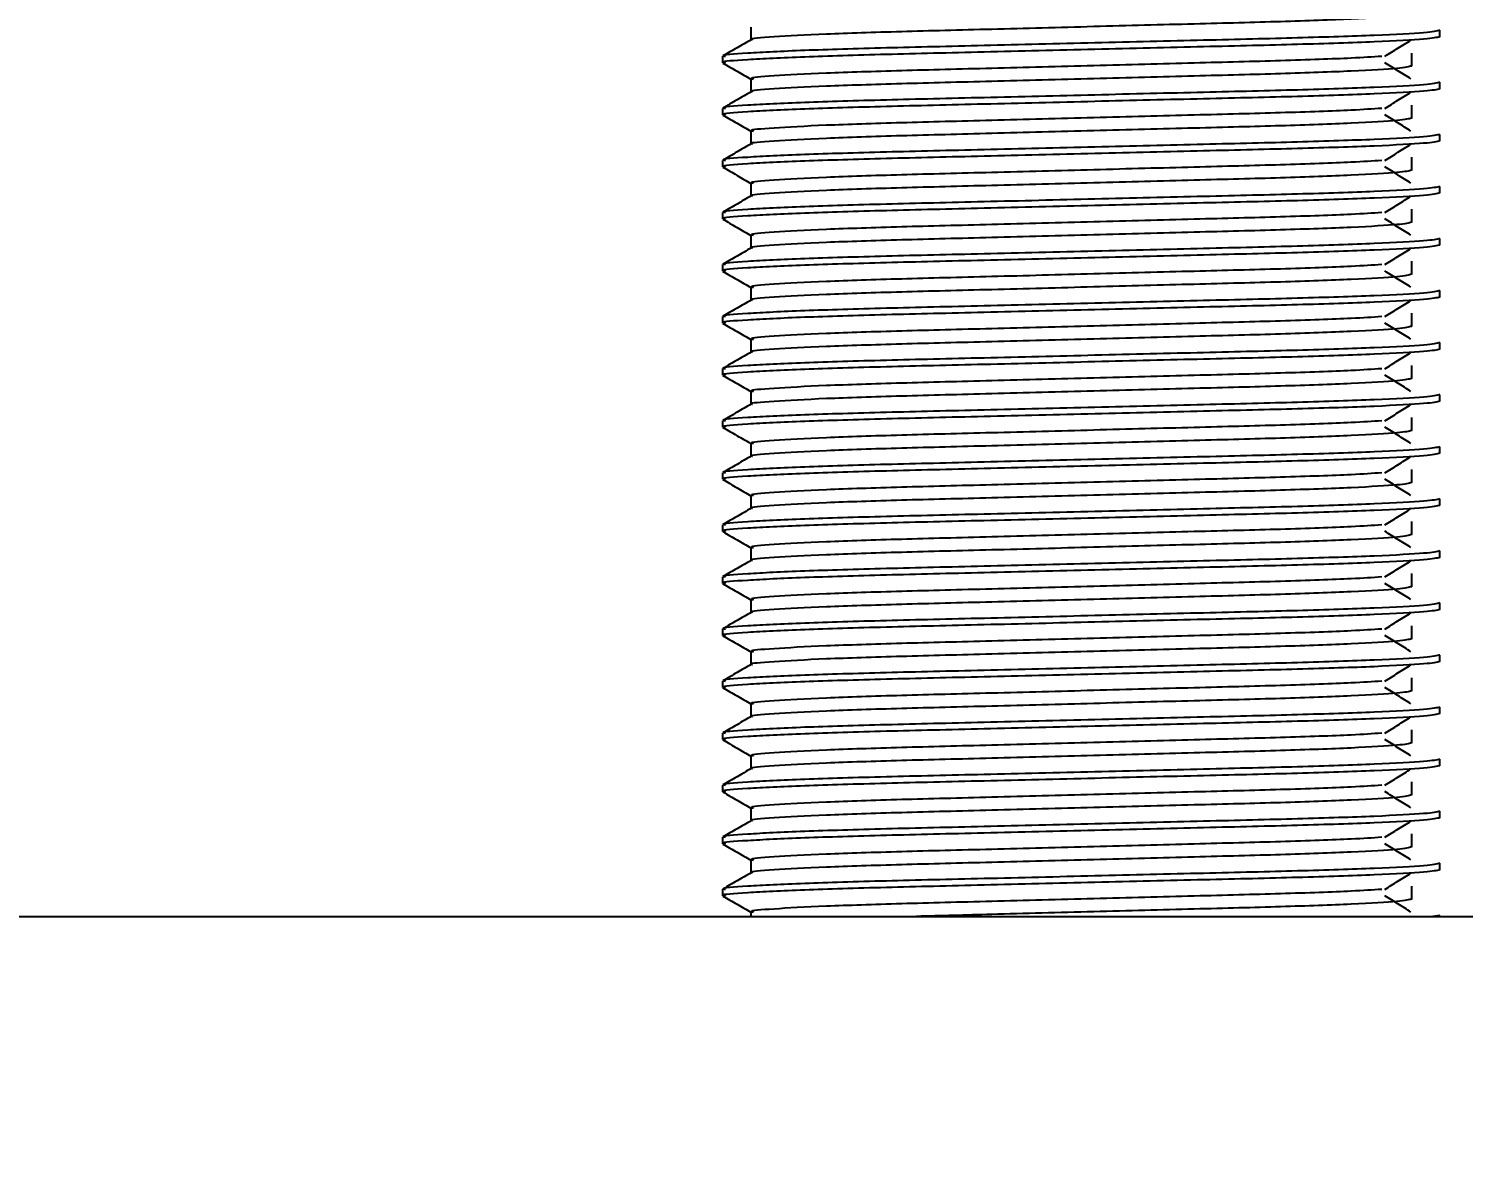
# Model space of a CAD drawing. Header units: millimetres. Extents: x -205 to 841, y 0 to 722.
# Drawn here: x 125.122 to 129.255, y 94.107 to 97.347 of the extents above; entities that cross this region are included whole.
import ezdxf

# ---------------------------------------------------------------- set-up
doc = ezdxf.new("R2010")
doc.units = ezdxf.units.MM
doc.layers.add('COTAS', color=1, linetype='Continuous')
doc.styles.add('SLDTEXTSTYLE0', font='TXT', dxfattribs={"width": 0.75})
doc.dimstyles.new('SLDDIMSTYLE2', dxfattribs={"dimtxt": 3, "dimasz": 3, "dimexe": 0, "dimexo": 0.0625, "dimgap": 0.75, "dimtad": 1, "dimdec": 0, "dimlfac": 10, "dimrnd": 1e-09, "dimzin": 12, "dimdsep": 46, "dimtxsty": 'SLDTEXTSTYLE0', "dimsah": 1, "dimcen": 0.09, "dimadec": 0, "dimazin": 3, "dimtfac": 1, "dimtmove": 0, "dimatfit": 0, "dimfxl": 0, "dimfrac": 2, "dimtolj": 1, "dimtzin": 12, "dimarcsym": 0})
doc.dimstyles.new('SLDDIMSTYLE3', dxfattribs={"dimtxt": 3, "dimasz": 3, "dimexe": 0, "dimexo": 0.0625, "dimgap": 0.75, "dimtad": 1, "dimdec": 0, "dimlfac": 10, "dimrnd": 1e-09, "dimzin": 12, "dimdsep": 46, "dimtxsty": 'SLDTEXTSTYLE0', "dimsah": 1, "dimcen": 0.09, "dimadec": 0, "dimazin": 3, "dimtfac": 1, "dimtofl": 0, "dimtmove": 0, "dimatfit": 3, "dimfxl": 0, "dimfrac": 2, "dimtolj": 1, "dimtzin": 12, "dimarcsym": 0})

# ---------------------------------------------------------------- blocks, each defined once
blk = doc.blocks.new('_D')
at = {"layer": 'COTAS'}
for p, q in [((148.1545, 99.7892), (148.1545, 106.7892)), ((130.1065, 99.7892), (149.1545, 99.7892)), ((148.1545, 94.7892), (148.1545, 99.7892)), ((139.1545, 94.7892), (149.1545, 94.7892)), ((148.1545, 94.7892), (148.1545, 87.7892))]:
    blk.add_line(p, q, dxfattribs=at)
for points in [[(148.1545, 99.7892), (148.6545, 102.7892), (147.6545, 102.7892)], [(148.1545, 94.7892), (147.6545, 91.7892), (148.6545, 91.7892)]]:
    blk.add_solid(points, dxfattribs=at)
at = {"layer": 'COTAS', "insert": (144.2873, 95.0725), "char_height": 3, "attachment_point": 1, "rotation": 90, "style": 'SLDTEXTSTYLE0'}
blk.add_mtext('50', dxfattribs=at)
blk = doc.blocks.new('_D_2')
at = {"layer": 'COTAS'}
for p, q in [((119.1545, 336.0306), (141.4138, 336.0306)), ((140.4138, 336.0306), (140.4138, 94.7892)), ((139.1545, 94.7892), (141.4138, 94.7892))]:
    blk.add_line(p, q, dxfattribs=at)
for points in [[(140.4138, 336.0306), (139.9138, 333.0306), (140.9138, 333.0306)], [(140.4138, 94.7892), (140.9138, 97.7892), (139.9138, 97.7892)]]:
    blk.add_solid(points, dxfattribs=at)
at = {"layer": 'COTAS', "insert": (136.5466, 210.9766), "char_height": 3, "attachment_point": 1, "rotation": 90, "style": 'SLDTEXTSTYLE0'}
blk.add_mtext('2412', dxfattribs=at)

msp = doc.modelspace()

# ---------------------------------------------------------------- linework, layer by layer
at = {"color": 7, "linetype": 'Continuous', "lineweight": 25}
for p, q in [((127.2025, 97.3516), (127.2025, 97.3146)), ((129.1877, 97.3235), (129.1877, 97.3423)), ((129.1877, 97.3235), (129.1877, 97.3423)), ((127.1213, 97.2673), (127.1213, 97.2485)), ((129.1065, 97.2392), (129.1065, 97.2767)), ((127.2025, 97.2016), (127.2025, 97.1646)), ((129.1877, 97.1735), (129.1877, 97.1923)), ((129.1877, 97.1735), (129.1877, 97.1923)), ((129.1065, 97.0892), (129.1065, 97.1267)), ((127.1213, 97.1173), (127.1213, 97.0985)), ((127.2025, 97.0516), (127.2025, 97.0146)), ((129.1877, 97.0235), (129.1877, 97.0423)), ((129.1877, 97.0235), (129.1877, 97.0423)), ((127.1213, 96.9673), (127.1213, 96.9485)), ((129.1065, 96.9392), (129.1065, 96.9767)), ((127.2025, 96.9016), (127.2025, 96.8646)), ((129.1877, 96.8735), (129.1877, 96.8923)), ((129.1877, 96.8735), (129.1877, 96.8923)), ((127.1213, 96.8173), (127.1213, 96.7985)), ((129.1065, 96.7892), (129.1065, 96.8267)), ((127.2025, 96.7516), (127.2025, 96.7146)), ((129.1877, 96.7235), (129.1877, 96.7423)), ((129.1877, 96.7235), (129.1877, 96.7423)), ((129.1065, 96.6392), (129.1065, 96.6767)), ((127.1213, 96.6673), (127.1213, 96.6485)), ((127.2025, 96.6016), (127.2025, 96.5646)), ((129.1877, 96.5735), (129.1877, 96.5923)), ((129.1877, 96.5735), (129.1877, 96.5923)), ((127.1213, 96.5173), (127.1213, 96.4985)), ((129.1065, 96.4892), (129.1065, 96.5267)), ((127.2025, 96.4516), (127.2025, 96.4146)), ((129.1877, 96.4235), (129.1877, 96.4423)), ((129.1877, 96.4235), (129.1877, 96.4423)), ((127.1213, 96.3673), (127.1213, 96.3485)), ((129.1065, 96.3392), (129.1065, 96.3767)), ((127.2025, 96.3016), (127.2025, 96.2646)), ((129.1877, 96.2735), (129.1877, 96.2923)), ((129.1877, 96.2735), (129.1877, 96.2923)), ((127.1213, 96.2173), (127.1213, 96.1985)), ((129.1065, 96.1892), (129.1065, 96.2267)), ((127.2025, 96.1516), (127.2025, 96.1146)), ((129.1877, 96.1235), (129.1877, 96.1423)), ((129.1877, 96.1235), (129.1877, 96.1423)), ((127.1213, 96.0673), (127.1213, 96.0485)), ((129.1065, 96.0392), (129.1065, 96.0767)), ((127.2025, 96.0016), (127.2025, 95.9646)), ((129.1877, 95.9735), (129.1877, 95.9923)), ((129.1877, 95.9735), (129.1877, 95.9923)), ((127.1213, 95.9173), (127.1213, 95.8985)), ((129.1065, 95.8892), (129.1065, 95.9267)), ((127.2025, 95.8516), (127.2025, 95.8146)), ((129.1877, 95.8235), (129.1877, 95.8423)), ((129.1877, 95.8235), (129.1877, 95.8423)), ((127.1213, 95.7673), (127.1213, 95.7485)), ((129.1065, 95.7392), (129.1065, 95.7767)), ((127.2025, 95.7016), (127.2025, 95.6646)), ((129.1877, 95.6735), (129.1877, 95.6923)), ((129.1877, 95.6735), (129.1877, 95.6923)), ((127.1213, 95.6173), (127.1213, 95.5985)), ((129.1065, 95.5892), (129.1065, 95.6267)), ((127.2025, 95.5516), (127.2025, 95.5146)), ((129.1877, 95.5235), (129.1877, 95.5423)), ((129.1877, 95.5235), (129.1877, 95.5423)), ((129.1065, 95.4392), (129.1065, 95.4767)), ((127.1213, 95.4673), (127.1213, 95.4485)), ((127.2025, 95.4016), (127.2025, 95.3646)), ((129.1877, 95.3735), (129.1877, 95.3923)), ((129.1877, 95.3735), (129.1877, 95.3923)), ((127.1213, 95.3173), (127.1213, 95.2985)), ((129.1065, 95.2892), (129.1065, 95.3267)), ((127.2025, 95.2516), (127.2025, 95.2146)), ((129.1877, 95.2235), (129.1877, 95.2423)), ((129.1877, 95.2235), (129.1877, 95.2423)), ((127.1213, 95.1673), (127.1213, 95.1485)), ((129.1065, 95.1392), (129.1065, 95.1767)), ((127.2025, 95.1016), (127.2025, 95.0646)), ((129.1877, 95.0735), (129.1877, 95.0923)), ((129.1877, 95.0735), (129.1877, 95.0923)), ((129.1065, 94.9892), (129.1065, 95.0267)), ((127.1213, 95.0173), (127.1213, 94.9985)), ((127.2025, 94.9516), (127.2025, 94.9146)), ((129.1877, 94.9235), (129.1877, 94.9423)), ((129.1877, 94.9235), (129.1877, 94.9423)), ((127.1213, 94.8673), (127.1213, 94.8485)), ((129.1065, 94.8392), (129.1065, 94.8767)), ((68.1545, 94.7892), (138.1545, 94.7892)), ((127.2025, 94.8016), (127.2025, 94.7892)), ((129.1877, 94.7923), (129.1668, 94.7892)), ((129.1877, 94.7892), (129.1877, 94.7923)), ((129.1877, 94.7892), (129.1877, 94.7923))]:
    msp.add_line(p, q, dxfattribs=at)
for points, knots in [([(129.1065, 97.3892), (129.0981, 97.3869), (129.0808, 97.3822), (128.9441, 97.3744), (128.7397, 97.3668), (128.4807, 97.3603), (128.1905, 97.3526), (127.8959, 97.3448), (127.6281, 97.3381), (127.4058, 97.3309), (127.2618, 97.323), (127.1967, 97.3178), (127.2063, 97.3153), (127.2071, 97.3151)], [0, 0, 0, 0, 0.097624, 0.19859, 0.298141, 0.394419, 0.494557, 0.595274, 0.692105, 0.790625, 0.891692, 0.990524, 1, 1, 1, 1]), ([(129.1877, 97.3423), (129.1785, 97.34), (129.1598, 97.3353), (129.0114, 97.3275), (128.7897, 97.32), (128.5085, 97.3134), (128.1935, 97.3057), (127.8738, 97.2979), (127.5831, 97.2912), (127.3423, 97.284), (127.1844, 97.2761), (127.1137, 97.2706), (127.1272, 97.2678), (127.1297, 97.2673)], [0, 0, 0, 0, 0.096339, 0.195974, 0.294214, 0.389225, 0.488043, 0.587434, 0.68299, 0.780213, 0.879948, 0.977478, 1, 1, 1, 1]), ([(129.1877, 97.3235), (129.1785, 97.3212), (129.1598, 97.3166), (129.0114, 97.3087), (128.7897, 97.3012), (128.5085, 97.2947), (128.1935, 97.287), (127.8738, 97.2792), (127.5831, 97.2725), (127.3423, 97.2652), (127.1844, 97.2574), (127.1137, 97.2519), (127.1272, 97.249), (127.1297, 97.2485)], [0, 0, 0, 0, 0.096342, 0.19598, 0.294224, 0.389238, 0.488059, 0.587453, 0.683012, 0.780238, 0.879977, 0.97751, 1, 1, 1, 1]), ([(127.2033, 97.3151), (127.1898, 97.3072), (127.1627, 97.2916), (127.1356, 97.2759), (127.1221, 97.2681)], [0, 0, 0, 0, 0.499988, 1, 1, 1, 1]), ([(129.0292, 97.2671), (129.0417, 97.2749), (129.0667, 97.2906), (129.0918, 97.3062), (129.1043, 97.314)], [0, 0, 0, 0, 0.499998, 1, 1, 1, 1]), ([(129.0201, 97.2671), (128.9937, 97.2653), (128.9286, 97.261), (128.7375, 97.2543), (128.4813, 97.2478), (128.1903, 97.2401), (127.8959, 97.2323), (127.628, 97.2256), (127.4061, 97.2184), (127.2606, 97.2105), (127.1955, 97.205), (127.2079, 97.2022), (127.2102, 97.2016)], [0, 0, 0, 0, 0.076823, 0.189621, 0.298712, 0.412174, 0.526295, 0.636011, 0.747641, 0.862158, 0.974141, 1, 1, 1, 1]), ([(127.1221, 97.2477), (127.1356, 97.2399), (127.1624, 97.2244), (127.1893, 97.2089), (127.2025, 97.2012)], [0, 0, 0, 0, 0.504981, 1, 1, 1, 1]), ([(129.1065, 97.2392), (129.0981, 97.2369), (129.0808, 97.2322), (128.9441, 97.2244), (128.7397, 97.2168), (128.4807, 97.2103), (128.1905, 97.2026), (127.8959, 97.1948), (127.6281, 97.1881), (127.4058, 97.1809), (127.2618, 97.173), (127.1967, 97.1678), (127.2063, 97.1653), (127.2071, 97.1651)], [0, 0, 0, 0, 0.097624, 0.19859, 0.298141, 0.394419, 0.494557, 0.595274, 0.692105, 0.790625, 0.891692, 0.990524, 1, 1, 1, 1]), ([(129.1043, 97.2018), (129.0918, 97.2096), (129.0667, 97.2253), (129.0417, 97.2409), (129.0292, 97.2487)], [0, 0, 0, 0, 0.500002, 1, 1, 1, 1]), ([(129.1877, 97.1923), (129.1785, 97.19), (129.1598, 97.1853), (129.0114, 97.1775), (128.7897, 97.17), (128.5085, 97.1634), (128.1935, 97.1557), (127.8738, 97.1479), (127.5831, 97.1412), (127.3423, 97.134), (127.1844, 97.1261), (127.1137, 97.1206), (127.1272, 97.1178), (127.1297, 97.1173)], [0, 0, 0, 0, 0.096339, 0.195974, 0.294214, 0.389225, 0.488043, 0.587434, 0.68299, 0.780213, 0.879948, 0.977478, 1, 1, 1, 1]), ([(129.1877, 97.1735), (129.1785, 97.1712), (129.1598, 97.1666), (129.0114, 97.1587), (128.7897, 97.1512), (128.5085, 97.1447), (128.1935, 97.137), (127.8738, 97.1292), (127.5831, 97.1225), (127.3423, 97.1152), (127.1844, 97.1074), (127.1137, 97.1019), (127.1272, 97.099), (127.1297, 97.0985)], [0, 0, 0, 0, 0.096342, 0.19598, 0.294224, 0.389238, 0.488059, 0.587453, 0.683012, 0.780238, 0.879977, 0.97751, 1, 1, 1, 1]), ([(127.2033, 97.1651), (127.1898, 97.1572), (127.1627, 97.1416), (127.1356, 97.1259), (127.1221, 97.1181)], [0, 0, 0, 0, 0.499988, 1, 1, 1, 1]), ([(129.0292, 97.1171), (129.0417, 97.1249), (129.0667, 97.1406), (129.0918, 97.1562), (129.1043, 97.164)], [0, 0, 0, 0, 0.499998, 1, 1, 1, 1]), ([(127.1221, 97.0977), (127.1356, 97.0899), (127.1624, 97.0744), (127.1893, 97.0589), (127.2025, 97.0512)], [0, 0, 0, 0, 0.5049813, 1, 1, 1, 1]), ([(129.1065, 97.0892), (129.0981, 97.0869), (129.0808, 97.0822), (128.9441, 97.0744), (128.7397, 97.0668), (128.4807, 97.0603), (128.1905, 97.0526), (127.8959, 97.0448), (127.6281, 97.0381), (127.4058, 97.0309), (127.2618, 97.023), (127.1967, 97.0178), (127.2063, 97.0153), (127.2071, 97.0151)], [0, 0, 0, 0, 0.097624, 0.19859, 0.298141, 0.394419, 0.494557, 0.595274, 0.692105, 0.790625, 0.891692, 0.990524, 1, 1, 1, 1]), ([(129.0201, 97.1171), (128.9937, 97.1153), (128.9286, 97.111), (128.7375, 97.1043), (128.4813, 97.0978), (128.1903, 97.0901), (127.8959, 97.0823), (127.628, 97.0756), (127.4061, 97.0684), (127.2606, 97.0605), (127.1955, 97.055), (127.2079, 97.0522), (127.2102, 97.0516)], [0, 0, 0, 0, 0.076823, 0.189621, 0.298712, 0.412174, 0.526295, 0.636011, 0.747641, 0.862158, 0.974141, 1, 1, 1, 1]), ([(129.1043, 97.0518), (129.0918, 97.0596), (129.0667, 97.0753), (129.0417, 97.0909), (129.0292, 97.0987)], [0, 0, 0, 0, 0.500002, 1, 1, 1, 1]), ([(129.1877, 97.0423), (129.1785, 97.04), (129.1598, 97.0353), (129.0114, 97.0275), (128.7897, 97.02), (128.5085, 97.0134), (128.1935, 97.0057), (127.8738, 96.9979), (127.5831, 96.9912), (127.3423, 96.984), (127.1844, 96.9761), (127.1137, 96.9706), (127.1272, 96.9678), (127.1297, 96.9673)], [0, 0, 0, 0, 0.096339, 0.195974, 0.294214, 0.389225, 0.488043, 0.587434, 0.68299, 0.780213, 0.879948, 0.977478, 1, 1, 1, 1]), ([(129.1877, 97.0235), (129.1785, 97.0212), (129.1598, 97.0166), (129.0114, 97.0087), (128.7897, 97.0012), (128.5085, 96.9947), (128.1935, 96.987), (127.8738, 96.9792), (127.5831, 96.9725), (127.3423, 96.9652), (127.1844, 96.9574), (127.1137, 96.9519), (127.1272, 96.949), (127.1297, 96.9485)], [0, 0, 0, 0, 0.096342, 0.19598, 0.294224, 0.389238, 0.488059, 0.587453, 0.683012, 0.780238, 0.879977, 0.97751, 1, 1, 1, 1]), ([(127.2033, 97.0151), (127.1898, 97.0072), (127.1627, 96.9916), (127.1356, 96.9759), (127.1221, 96.9681)], [0, 0, 0, 0, 0.499988, 1, 1, 1, 1]), ([(129.0292, 96.9671), (129.0417, 96.9749), (129.0667, 96.9906), (129.0918, 97.0062), (129.1043, 97.014)], [0, 0, 0, 0, 0.499998, 1, 1, 1, 1]), ([(129.0201, 96.9671), (128.9937, 96.9653), (128.9286, 96.961), (128.7375, 96.9543), (128.4813, 96.9478), (128.1903, 96.9401), (127.8959, 96.9323), (127.628, 96.9256), (127.4061, 96.9184), (127.2606, 96.9105), (127.1955, 96.905), (127.2079, 96.9022), (127.2102, 96.9016)], [0, 0, 0, 0, 0.076823, 0.189621, 0.298712, 0.412174, 0.526295, 0.636011, 0.747641, 0.862158, 0.974141, 1, 1, 1, 1]), ([(127.1221, 96.9477), (127.1356, 96.9399), (127.1624, 96.9244), (127.1893, 96.9089), (127.2025, 96.9012)], [0, 0, 0, 0, 0.504981, 1, 1, 1, 1]), ([(129.1065, 96.9392), (129.0981, 96.9369), (129.0808, 96.9322), (128.9441, 96.9244), (128.7397, 96.9168), (128.4807, 96.9103), (128.1905, 96.9026), (127.8959, 96.8948), (127.6281, 96.8881), (127.4058, 96.8809), (127.2618, 96.873), (127.1967, 96.8678), (127.2063, 96.8653), (127.2071, 96.8651)], [0, 0, 0, 0, 0.097624, 0.19859, 0.298141, 0.394419, 0.494557, 0.595274, 0.692105, 0.790625, 0.891692, 0.990524, 1, 1, 1, 1]), ([(129.1043, 96.9018), (129.0918, 96.9096), (129.0667, 96.9253), (129.0417, 96.9409), (129.0292, 96.9487)], [0, 0, 0, 0, 0.5000018, 1, 1, 1, 1]), ([(129.1877, 96.8923), (129.1785, 96.89), (129.1598, 96.8853), (129.0114, 96.8775), (128.7897, 96.87), (128.5085, 96.8634), (128.1935, 96.8557), (127.8738, 96.8479), (127.5831, 96.8412), (127.3423, 96.834), (127.1844, 96.8261), (127.1137, 96.8206), (127.1272, 96.8178), (127.1297, 96.8173)], [0, 0, 0, 0, 0.096339, 0.195974, 0.294214, 0.389225, 0.488043, 0.587434, 0.68299, 0.780213, 0.879948, 0.977478, 1, 1, 1, 1]), ([(129.1877, 96.8735), (129.1785, 96.8712), (129.1598, 96.8666), (129.0114, 96.8587), (128.7897, 96.8512), (128.5085, 96.8447), (128.1935, 96.837), (127.8738, 96.8292), (127.5831, 96.8225), (127.3423, 96.8152), (127.1844, 96.8074), (127.1137, 96.8019), (127.1272, 96.799), (127.1297, 96.7985)], [0, 0, 0, 0, 0.096342, 0.19598, 0.294224, 0.389238, 0.488059, 0.587453, 0.683012, 0.780238, 0.879977, 0.97751, 1, 1, 1, 1]), ([(127.2033, 96.8651), (127.1898, 96.8572), (127.1627, 96.8416), (127.1356, 96.8259), (127.1221, 96.8181)], [0, 0, 0, 0, 0.499988, 1, 1, 1, 1]), ([(129.0292, 96.8171), (129.0417, 96.8249), (129.0667, 96.8406), (129.0918, 96.8562), (129.1043, 96.864)], [0, 0, 0, 0, 0.499998, 1, 1, 1, 1]), ([(127.1221, 96.7977), (127.1356, 96.7899), (127.1624, 96.7744), (127.1893, 96.7589), (127.2025, 96.7512)], [0, 0, 0, 0, 0.504981, 1, 1, 1, 1]), ([(129.0201, 96.8171), (128.9937, 96.8153), (128.9286, 96.811), (128.7375, 96.8043), (128.4813, 96.7978), (128.1903, 96.7901), (127.8959, 96.7823), (127.628, 96.7756), (127.4061, 96.7684), (127.2606, 96.7605), (127.1955, 96.755), (127.2079, 96.7522), (127.2102, 96.7516)], [0, 0, 0, 0, 0.076823, 0.189621, 0.298712, 0.412174, 0.526295, 0.636011, 0.747641, 0.862158, 0.974141, 1, 1, 1, 1]), ([(129.1043, 96.7518), (129.0918, 96.7596), (129.0667, 96.7753), (129.0417, 96.7909), (129.0292, 96.7987)], [0, 0, 0, 0, 0.5000018, 1, 1, 1, 1]), ([(129.1065, 96.7892), (129.0981, 96.7869), (129.0808, 96.7822), (128.9441, 96.7744), (128.7397, 96.7668), (128.4807, 96.7603), (128.1905, 96.7526), (127.8959, 96.7448), (127.6281, 96.7381), (127.4058, 96.7309), (127.2618, 96.723), (127.1967, 96.7178), (127.2063, 96.7153), (127.2071, 96.7151)], [0, 0, 0, 0, 0.097624, 0.19859, 0.298141, 0.394419, 0.494557, 0.595274, 0.692105, 0.790625, 0.891692, 0.990524, 1, 1, 1, 1]), ([(129.1877, 96.7423), (129.1785, 96.74), (129.1598, 96.7353), (129.0114, 96.7275), (128.7897, 96.72), (128.5085, 96.7134), (128.1935, 96.7057), (127.8738, 96.6979), (127.5831, 96.6912), (127.3423, 96.684), (127.1844, 96.6761), (127.1137, 96.6706), (127.1272, 96.6678), (127.1297, 96.6673)], [0, 0, 0, 0, 0.096339, 0.195974, 0.294214, 0.389225, 0.488043, 0.587434, 0.68299, 0.780213, 0.879948, 0.977478, 1, 1, 1, 1]), ([(129.1877, 96.7235), (129.1785, 96.7212), (129.1598, 96.7166), (129.0114, 96.7087), (128.7897, 96.7012), (128.5085, 96.6947), (128.1935, 96.687), (127.8738, 96.6792), (127.5831, 96.6725), (127.3423, 96.6652), (127.1844, 96.6574), (127.1137, 96.6519), (127.1272, 96.649), (127.1297, 96.6485)], [0, 0, 0, 0, 0.096342, 0.19598, 0.294224, 0.389238, 0.488059, 0.587453, 0.683012, 0.780238, 0.879977, 0.97751, 1, 1, 1, 1]), ([(127.2033, 96.7151), (127.1898, 96.7072), (127.1627, 96.6916), (127.1356, 96.6759), (127.1221, 96.6681)], [0, 0, 0, 0, 0.499988, 1, 1, 1, 1]), ([(129.0292, 96.6671), (129.0417, 96.6749), (129.0667, 96.6906), (129.0918, 96.7062), (129.1043, 96.714)], [0, 0, 0, 0, 0.499998, 1, 1, 1, 1]), ([(127.1221, 96.6477), (127.1356, 96.6399), (127.1624, 96.6244), (127.1893, 96.6089), (127.2025, 96.6012)], [0, 0, 0, 0, 0.5049813, 1, 1, 1, 1]), ([(129.1065, 96.6392), (129.0981, 96.6369), (129.0808, 96.6322), (128.9441, 96.6244), (128.7397, 96.6168), (128.4807, 96.6103), (128.1905, 96.6026), (127.8959, 96.5948), (127.6281, 96.5881), (127.4058, 96.5809), (127.2618, 96.573), (127.1967, 96.5678), (127.2063, 96.5653), (127.2071, 96.5651)], [0, 0, 0, 0, 0.097624, 0.19859, 0.298141, 0.394419, 0.494557, 0.595274, 0.692105, 0.790625, 0.891692, 0.990524, 1, 1, 1, 1]), ([(129.0201, 96.6671), (128.9937, 96.6653), (128.9286, 96.661), (128.7375, 96.6543), (128.4813, 96.6478), (128.1903, 96.6401), (127.8959, 96.6323), (127.628, 96.6256), (127.4061, 96.6184), (127.2606, 96.6105), (127.1955, 96.605), (127.2079, 96.6022), (127.2102, 96.6016)], [0, 0, 0, 0, 0.076823, 0.189621, 0.298712, 0.412174, 0.526295, 0.636011, 0.747641, 0.862158, 0.974141, 1, 1, 1, 1]), ([(129.1043, 96.6018), (129.0918, 96.6096), (129.0667, 96.6253), (129.0417, 96.6409), (129.0292, 96.6487)], [0, 0, 0, 0, 0.500002, 1, 1, 1, 1]), ([(129.1877, 96.5923), (129.1785, 96.59), (129.1598, 96.5853), (129.0114, 96.5775), (128.7897, 96.57), (128.5085, 96.5634), (128.1935, 96.5557), (127.8738, 96.5479), (127.5831, 96.5412), (127.3423, 96.534), (127.1844, 96.5261), (127.1137, 96.5206), (127.1272, 96.5178), (127.1297, 96.5173)], [0, 0, 0, 0, 0.096339, 0.195974, 0.294214, 0.389225, 0.488043, 0.587434, 0.68299, 0.780213, 0.879948, 0.977478, 1, 1, 1, 1]), ([(129.1877, 96.5735), (129.1785, 96.5712), (129.1598, 96.5666), (129.0114, 96.5587), (128.7897, 96.5512), (128.5085, 96.5447), (128.1935, 96.537), (127.8738, 96.5292), (127.5831, 96.5225), (127.3423, 96.5152), (127.1844, 96.5074), (127.1137, 96.5019), (127.1272, 96.499), (127.1297, 96.4985)], [0, 0, 0, 0, 0.096342, 0.19598, 0.294224, 0.389238, 0.488059, 0.587453, 0.683012, 0.780238, 0.879977, 0.97751, 1, 1, 1, 1]), ([(127.2033, 96.5651), (127.1898, 96.5572), (127.1627, 96.5416), (127.1356, 96.5259), (127.1221, 96.5181)], [0, 0, 0, 0, 0.4999883, 1, 1, 1, 1]), ([(129.0292, 96.5171), (129.0417, 96.5249), (129.0667, 96.5406), (129.0918, 96.5562), (129.1043, 96.564)], [0, 0, 0, 0, 0.4999982, 1, 1, 1, 1]), ([(129.0201, 96.5171), (128.9937, 96.5153), (128.9286, 96.511), (128.7375, 96.5043), (128.4813, 96.4978), (128.1903, 96.4901), (127.8959, 96.4823), (127.628, 96.4756), (127.4061, 96.4684), (127.2606, 96.4605), (127.1955, 96.455), (127.2079, 96.4522), (127.2102, 96.4516)], [0, 0, 0, 0, 0.076823, 0.189621, 0.298712, 0.412174, 0.526295, 0.636011, 0.747641, 0.862158, 0.974141, 1, 1, 1, 1]), ([(127.1221, 96.4977), (127.1356, 96.4899), (127.1624, 96.4744), (127.1893, 96.4589), (127.2025, 96.4512)], [0, 0, 0, 0, 0.504981, 1, 1, 1, 1]), ([(129.1065, 96.4892), (129.0981, 96.4869), (129.0808, 96.4822), (128.9441, 96.4744), (128.7397, 96.4668), (128.4807, 96.4603), (128.1905, 96.4526), (127.8959, 96.4448), (127.6281, 96.4381), (127.4058, 96.4309), (127.2618, 96.423), (127.1967, 96.4178), (127.2063, 96.4153), (127.2071, 96.4151)], [0, 0, 0, 0, 0.097624, 0.19859, 0.298141, 0.394419, 0.494557, 0.595274, 0.692105, 0.790625, 0.891692, 0.990524, 1, 1, 1, 1]), ([(129.1043, 96.4518), (129.0918, 96.4596), (129.0667, 96.4753), (129.0417, 96.4909), (129.0292, 96.4987)], [0, 0, 0, 0, 0.5000018, 1, 1, 1, 1]), ([(129.1877, 96.4423), (129.1785, 96.44), (129.1598, 96.4353), (129.0114, 96.4275), (128.7897, 96.42), (128.5085, 96.4134), (128.1935, 96.4057), (127.8738, 96.3979), (127.5831, 96.3912), (127.3423, 96.384), (127.1844, 96.3761), (127.1137, 96.3706), (127.1272, 96.3678), (127.1297, 96.3673)], [0, 0, 0, 0, 0.096339, 0.195974, 0.294214, 0.389225, 0.488043, 0.587434, 0.68299, 0.780213, 0.879948, 0.977478, 1, 1, 1, 1]), ([(129.1877, 96.4235), (129.1785, 96.4212), (129.1598, 96.4166), (129.0114, 96.4087), (128.7897, 96.4012), (128.5085, 96.3947), (128.1935, 96.387), (127.8738, 96.3792), (127.5831, 96.3725), (127.3423, 96.3652), (127.1844, 96.3574), (127.1137, 96.3519), (127.1272, 96.349), (127.1297, 96.3485)], [0, 0, 0, 0, 0.096342, 0.19598, 0.294224, 0.389238, 0.488059, 0.587453, 0.683012, 0.780238, 0.879977, 0.97751, 1, 1, 1, 1]), ([(127.2033, 96.4151), (127.1898, 96.4072), (127.1627, 96.3916), (127.1356, 96.3759), (127.1221, 96.3681)], [0, 0, 0, 0, 0.499988, 1, 1, 1, 1]), ([(129.0292, 96.3671), (129.0417, 96.3749), (129.0667, 96.3906), (129.0918, 96.4062), (129.1043, 96.414)], [0, 0, 0, 0, 0.499998, 1, 1, 1, 1]), ([(127.1221, 96.3477), (127.1356, 96.3399), (127.1624, 96.3244), (127.1893, 96.3089), (127.2025, 96.3012)], [0, 0, 0, 0, 0.504981, 1, 1, 1, 1]), ([(129.0201, 96.3671), (128.9937, 96.3653), (128.9286, 96.361), (128.7375, 96.3543), (128.4813, 96.3478), (128.1903, 96.3401), (127.8959, 96.3323), (127.628, 96.3256), (127.4061, 96.3184), (127.2606, 96.3105), (127.1955, 96.305), (127.2079, 96.3022), (127.2102, 96.3016)], [0, 0, 0, 0, 0.0768225, 0.1896214, 0.298712, 0.4121744, 0.5262946, 0.6360109, 0.7476411, 0.8621575, 0.9741407, 1, 1, 1, 1]), ([(129.1043, 96.3018), (129.0918, 96.3096), (129.0667, 96.3253), (129.0417, 96.3409), (129.0292, 96.3487)], [0, 0, 0, 0, 0.5000018, 1, 1, 1, 1]), ([(129.1065, 96.3392), (129.0981, 96.3369), (129.0808, 96.3322), (128.9441, 96.3244), (128.7397, 96.3168), (128.4807, 96.3103), (128.1905, 96.3026), (127.8959, 96.2948), (127.6281, 96.2881), (127.4058, 96.2809), (127.2618, 96.273), (127.1967, 96.2678), (127.2063, 96.2653), (127.2071, 96.2651)], [0, 0, 0, 0, 0.097624, 0.19859, 0.298141, 0.394419, 0.494557, 0.595274, 0.692105, 0.790625, 0.891692, 0.990524, 1, 1, 1, 1]), ([(129.1877, 96.2923), (129.1785, 96.29), (129.1598, 96.2853), (129.0114, 96.2775), (128.7897, 96.27), (128.5085, 96.2634), (128.1935, 96.2557), (127.8738, 96.2479), (127.5831, 96.2412), (127.3423, 96.234), (127.1844, 96.2261), (127.1137, 96.2206), (127.1272, 96.2178), (127.1297, 96.2173)], [0, 0, 0, 0, 0.096339, 0.195974, 0.294214, 0.389225, 0.488043, 0.587434, 0.68299, 0.780213, 0.879948, 0.977478, 1, 1, 1, 1]), ([(129.1877, 96.2735), (129.1785, 96.2712), (129.1598, 96.2666), (129.0114, 96.2587), (128.7897, 96.2512), (128.5085, 96.2447), (128.1935, 96.237), (127.8738, 96.2292), (127.5831, 96.2225), (127.3423, 96.2152), (127.1844, 96.2074), (127.1137, 96.2019), (127.1272, 96.199), (127.1297, 96.1985)], [0, 0, 0, 0, 0.096342, 0.19598, 0.294224, 0.389238, 0.488059, 0.587453, 0.683012, 0.780238, 0.879977, 0.97751, 1, 1, 1, 1]), ([(127.2033, 96.2651), (127.1898, 96.2572), (127.1627, 96.2416), (127.1356, 96.2259), (127.1221, 96.2181)], [0, 0, 0, 0, 0.499988, 1, 1, 1, 1]), ([(129.0292, 96.2171), (129.0417, 96.2249), (129.0667, 96.2406), (129.0918, 96.2562), (129.1043, 96.264)], [0, 0, 0, 0, 0.499998, 1, 1, 1, 1]), ([(129.0201, 96.2171), (128.9937, 96.2153), (128.9286, 96.211), (128.7375, 96.2043), (128.4813, 96.1978), (128.1903, 96.1901), (127.8959, 96.1823), (127.628, 96.1756), (127.4061, 96.1684), (127.2606, 96.1605), (127.1955, 96.155), (127.2079, 96.1522), (127.2102, 96.1516)], [0, 0, 0, 0, 0.076823, 0.189621, 0.298712, 0.412174, 0.526295, 0.636011, 0.747641, 0.862158, 0.974141, 1, 1, 1, 1]), ([(127.1221, 96.1977), (127.1356, 96.1899), (127.1624, 96.1744), (127.1893, 96.1589), (127.2025, 96.1512)], [0, 0, 0, 0, 0.5049813, 1, 1, 1, 1]), ([(129.1065, 96.1892), (129.0981, 96.1869), (129.0808, 96.1822), (128.9441, 96.1744), (128.7397, 96.1668), (128.4807, 96.1603), (128.1905, 96.1526), (127.8959, 96.1448), (127.6281, 96.1381), (127.4058, 96.1309), (127.2618, 96.123), (127.1967, 96.1178), (127.2063, 96.1153), (127.2071, 96.1151)], [0, 0, 0, 0, 0.097624, 0.19859, 0.298141, 0.394419, 0.494557, 0.595274, 0.692105, 0.790625, 0.891692, 0.990524, 1, 1, 1, 1]), ([(129.1043, 96.1518), (129.0918, 96.1596), (129.0667, 96.1753), (129.0417, 96.1909), (129.0292, 96.1987)], [0, 0, 0, 0, 0.5000018, 1, 1, 1, 1]), ([(129.1877, 96.1423), (129.1785, 96.14), (129.1598, 96.1353), (129.0114, 96.1275), (128.7897, 96.12), (128.5085, 96.1134), (128.1935, 96.1057), (127.8738, 96.0979), (127.5831, 96.0912), (127.3423, 96.084), (127.1844, 96.0761), (127.1137, 96.0706), (127.1272, 96.0678), (127.1297, 96.0673)], [0, 0, 0, 0, 0.096339, 0.195974, 0.294214, 0.389225, 0.488043, 0.587434, 0.68299, 0.780213, 0.879948, 0.977478, 1, 1, 1, 1]), ([(129.1877, 96.1235), (129.1785, 96.1212), (129.1598, 96.1166), (129.0114, 96.1087), (128.7897, 96.1012), (128.5085, 96.0947), (128.1935, 96.087), (127.8738, 96.0792), (127.5831, 96.0725), (127.3423, 96.0652), (127.1844, 96.0574), (127.1137, 96.0519), (127.1272, 96.049), (127.1297, 96.0485)], [0, 0, 0, 0, 0.096342, 0.19598, 0.294224, 0.389238, 0.488059, 0.587453, 0.683012, 0.780238, 0.879977, 0.97751, 1, 1, 1, 1]), ([(127.2033, 96.1151), (127.1898, 96.1072), (127.1627, 96.0916), (127.1356, 96.0759), (127.1221, 96.0681)], [0, 0, 0, 0, 0.4999883, 1, 1, 1, 1]), ([(129.0292, 96.0671), (129.0417, 96.0749), (129.0667, 96.0906), (129.0918, 96.1062), (129.1043, 96.114)], [0, 0, 0, 0, 0.499998, 1, 1, 1, 1]), ([(129.0201, 96.0671), (128.9937, 96.0653), (128.9286, 96.061), (128.7375, 96.0543), (128.4813, 96.0478), (128.1903, 96.0401), (127.8959, 96.0323), (127.628, 96.0256), (127.4061, 96.0184), (127.2606, 96.0105), (127.1955, 96.005), (127.2079, 96.0022), (127.2102, 96.0016)], [0, 0, 0, 0, 0.076823, 0.189621, 0.298712, 0.412174, 0.526295, 0.636011, 0.747641, 0.862158, 0.974141, 1, 1, 1, 1]), ([(127.1221, 96.0477), (127.1356, 96.0399), (127.1624, 96.0244), (127.1893, 96.0089), (127.2025, 96.0012)], [0, 0, 0, 0, 0.504981, 1, 1, 1, 1]), ([(129.1065, 96.0392), (129.0981, 96.0369), (129.0808, 96.0322), (128.9441, 96.0244), (128.7397, 96.0168), (128.4807, 96.0103), (128.1905, 96.0026), (127.8959, 95.9948), (127.6281, 95.9881), (127.4058, 95.9809), (127.2618, 95.973), (127.1967, 95.9678), (127.2063, 95.9653), (127.2071, 95.9651)], [0, 0, 0, 0, 0.097624, 0.19859, 0.298141, 0.394419, 0.494557, 0.595274, 0.692105, 0.790625, 0.891692, 0.990524, 1, 1, 1, 1]), ([(129.1043, 96.0018), (129.0918, 96.0096), (129.0667, 96.0253), (129.0417, 96.0409), (129.0292, 96.0487)], [0, 0, 0, 0, 0.5000018, 1, 1, 1, 1]), ([(129.1877, 95.9923), (129.1785, 95.99), (129.1598, 95.9853), (129.0114, 95.9775), (128.7897, 95.97), (128.5085, 95.9634), (128.1935, 95.9557), (127.8738, 95.9479), (127.5831, 95.9412), (127.3423, 95.934), (127.1844, 95.9261), (127.1137, 95.9206), (127.1272, 95.9178), (127.1297, 95.9173)], [0, 0, 0, 0, 0.096339, 0.195974, 0.294214, 0.389225, 0.488043, 0.587434, 0.68299, 0.780213, 0.879948, 0.977478, 1, 1, 1, 1]), ([(129.1877, 95.9735), (129.1785, 95.9712), (129.1598, 95.9666), (129.0114, 95.9587), (128.7897, 95.9512), (128.5085, 95.9447), (128.1935, 95.937), (127.8738, 95.9292), (127.5831, 95.9225), (127.3423, 95.9152), (127.1844, 95.9074), (127.1137, 95.9019), (127.1272, 95.899), (127.1297, 95.8985)], [0, 0, 0, 0, 0.096342, 0.19598, 0.294224, 0.389238, 0.488059, 0.587453, 0.683012, 0.780238, 0.879977, 0.97751, 1, 1, 1, 1]), ([(127.2033, 95.9651), (127.1898, 95.9572), (127.1627, 95.9416), (127.1356, 95.9259), (127.1221, 95.9181)], [0, 0, 0, 0, 0.4999883, 1, 1, 1, 1]), ([(129.0292, 95.9171), (129.0417, 95.9249), (129.0667, 95.9406), (129.0918, 95.9562), (129.1043, 95.964)], [0, 0, 0, 0, 0.4999982, 1, 1, 1, 1]), ([(127.1221, 95.8977), (127.1356, 95.8899), (127.1624, 95.8744), (127.1893, 95.8589), (127.2025, 95.8512)], [0, 0, 0, 0, 0.5049813, 1, 1, 1, 1]), ([(129.1065, 95.8892), (129.0981, 95.8869), (129.0808, 95.8822), (128.9441, 95.8744), (128.7397, 95.8668), (128.4807, 95.8603), (128.1905, 95.8526), (127.8959, 95.8448), (127.6281, 95.8381), (127.4058, 95.8309), (127.2618, 95.823), (127.1967, 95.8178), (127.2063, 95.8153), (127.2071, 95.8151)], [0, 0, 0, 0, 0.097624, 0.19859, 0.298141, 0.394419, 0.494557, 0.595274, 0.692105, 0.790625, 0.891692, 0.990524, 1, 1, 1, 1]), ([(129.0201, 95.9171), (128.9937, 95.9153), (128.9286, 95.911), (128.7375, 95.9043), (128.4813, 95.8978), (128.1903, 95.8901), (127.8959, 95.8823), (127.628, 95.8756), (127.4061, 95.8684), (127.2606, 95.8605), (127.1955, 95.855), (127.2079, 95.8522), (127.2102, 95.8516)], [0, 0, 0, 0, 0.0768225, 0.1896214, 0.298712, 0.4121744, 0.5262946, 0.6360109, 0.7476411, 0.8621575, 0.9741407, 1, 1, 1, 1]), ([(129.1043, 95.8518), (129.0918, 95.8596), (129.0667, 95.8753), (129.0417, 95.8909), (129.0292, 95.8987)], [0, 0, 0, 0, 0.5000018, 1, 1, 1, 1]), ([(129.1877, 95.8423), (129.1785, 95.84), (129.1598, 95.8353), (129.0114, 95.8275), (128.7897, 95.82), (128.5085, 95.8134), (128.1935, 95.8057), (127.8738, 95.7979), (127.5831, 95.7912), (127.3423, 95.784), (127.1844, 95.7761), (127.1137, 95.7706), (127.1272, 95.7678), (127.1297, 95.7673)], [0, 0, 0, 0, 0.096339, 0.195974, 0.294214, 0.389225, 0.488043, 0.587434, 0.68299, 0.780213, 0.879948, 0.977478, 1, 1, 1, 1]), ([(129.1877, 95.8235), (129.1785, 95.8212), (129.1598, 95.8166), (129.0114, 95.8087), (128.7897, 95.8012), (128.5085, 95.7947), (128.1935, 95.787), (127.8738, 95.7792), (127.5831, 95.7725), (127.3423, 95.7652), (127.1844, 95.7574), (127.1137, 95.7519), (127.1272, 95.749), (127.1297, 95.7485)], [0, 0, 0, 0, 0.096342, 0.19598, 0.294224, 0.389238, 0.488059, 0.587453, 0.683012, 0.780238, 0.879977, 0.97751, 1, 1, 1, 1]), ([(127.2033, 95.8151), (127.1898, 95.8072), (127.1627, 95.7916), (127.1356, 95.7759), (127.1221, 95.7681)], [0, 0, 0, 0, 0.4999883, 1, 1, 1, 1]), ([(129.0292, 95.7671), (129.0417, 95.7749), (129.0667, 95.7906), (129.0918, 95.8062), (129.1043, 95.814)], [0, 0, 0, 0, 0.499998, 1, 1, 1, 1]), ([(129.0201, 95.7671), (128.9937, 95.7653), (128.9286, 95.761), (128.7375, 95.7543), (128.4813, 95.7478), (128.1903, 95.7401), (127.8959, 95.7323), (127.628, 95.7256), (127.4061, 95.7184), (127.2606, 95.7105), (127.1955, 95.705), (127.2079, 95.7022), (127.2102, 95.7016)], [0, 0, 0, 0, 0.0768225, 0.1896214, 0.298712, 0.4121744, 0.5262946, 0.6360109, 0.7476411, 0.8621575, 0.9741407, 1, 1, 1, 1]), ([(127.1221, 95.7477), (127.1356, 95.7399), (127.1624, 95.7244), (127.1893, 95.7089), (127.2025, 95.7012)], [0, 0, 0, 0, 0.504981, 1, 1, 1, 1]), ([(129.1065, 95.7392), (129.0981, 95.7369), (129.0808, 95.7322), (128.9441, 95.7244), (128.7397, 95.7168), (128.4807, 95.7103), (128.1905, 95.7026), (127.8959, 95.6948), (127.6281, 95.6881), (127.4058, 95.6809), (127.2618, 95.673), (127.1967, 95.6678), (127.2063, 95.6653), (127.2071, 95.6651)], [0, 0, 0, 0, 0.097624, 0.19859, 0.298141, 0.394419, 0.494557, 0.595274, 0.692105, 0.790625, 0.891692, 0.990524, 1, 1, 1, 1]), ([(129.1043, 95.7018), (129.0918, 95.7096), (129.0667, 95.7253), (129.0417, 95.7409), (129.0292, 95.7487)], [0, 0, 0, 0, 0.5000018, 1, 1, 1, 1]), ([(129.1877, 95.6923), (129.1785, 95.69), (129.1598, 95.6853), (129.0114, 95.6775), (128.7897, 95.67), (128.5085, 95.6634), (128.1935, 95.6557), (127.8738, 95.6479), (127.5831, 95.6412), (127.3423, 95.634), (127.1844, 95.6261), (127.1137, 95.6206), (127.1272, 95.6178), (127.1297, 95.6173)], [0, 0, 0, 0, 0.096339, 0.195974, 0.294214, 0.389225, 0.488043, 0.587434, 0.68299, 0.780213, 0.879948, 0.977478, 1, 1, 1, 1]), ([(129.1877, 95.6735), (129.1785, 95.6712), (129.1598, 95.6666), (129.0114, 95.6587), (128.7897, 95.6512), (128.5085, 95.6447), (128.1935, 95.637), (127.8738, 95.6292), (127.5831, 95.6225), (127.3423, 95.6152), (127.1844, 95.6074), (127.1137, 95.6019), (127.1272, 95.599), (127.1297, 95.5985)], [0, 0, 0, 0, 0.096342, 0.19598, 0.294224, 0.389238, 0.488059, 0.587453, 0.683012, 0.780238, 0.879977, 0.97751, 1, 1, 1, 1]), ([(127.2033, 95.6651), (127.1898, 95.6572), (127.1627, 95.6416), (127.1356, 95.6259), (127.1221, 95.6181)], [0, 0, 0, 0, 0.499988, 1, 1, 1, 1]), ([(129.0292, 95.6171), (129.0417, 95.6249), (129.0667, 95.6406), (129.0918, 95.6562), (129.1043, 95.664)], [0, 0, 0, 0, 0.499998, 1, 1, 1, 1]), ([(127.1221, 95.5977), (127.1356, 95.5899), (127.1624, 95.5744), (127.1893, 95.5589), (127.2025, 95.5512)], [0, 0, 0, 0, 0.504981, 1, 1, 1, 1]), ([(129.0201, 95.6171), (128.9937, 95.6153), (128.9286, 95.611), (128.7375, 95.6043), (128.4813, 95.5978), (128.1903, 95.5901), (127.8959, 95.5823), (127.628, 95.5756), (127.4061, 95.5684), (127.2606, 95.5605), (127.1955, 95.555), (127.2079, 95.5522), (127.2102, 95.5516)], [0, 0, 0, 0, 0.076823, 0.189621, 0.298712, 0.412174, 0.526295, 0.636011, 0.747641, 0.862158, 0.974141, 1, 1, 1, 1]), ([(129.1043, 95.5518), (129.0918, 95.5596), (129.0667, 95.5753), (129.0417, 95.5909), (129.0292, 95.5987)], [0, 0, 0, 0, 0.5000018, 1, 1, 1, 1]), ([(129.1065, 95.5892), (129.0981, 95.5869), (129.0808, 95.5822), (128.9441, 95.5744), (128.7397, 95.5668), (128.4807, 95.5603), (128.1905, 95.5526), (127.8959, 95.5448), (127.6281, 95.5381), (127.4058, 95.5309), (127.2618, 95.523), (127.1967, 95.5178), (127.2063, 95.5153), (127.2071, 95.5151)], [0, 0, 0, 0, 0.097624, 0.19859, 0.298141, 0.394419, 0.494557, 0.595274, 0.692105, 0.790625, 0.891692, 0.990524, 1, 1, 1, 1]), ([(129.1877, 95.5423), (129.1785, 95.54), (129.1598, 95.5353), (129.0114, 95.5275), (128.7897, 95.52), (128.5085, 95.5134), (128.1935, 95.5057), (127.8738, 95.4979), (127.5831, 95.4912), (127.3423, 95.484), (127.1844, 95.4761), (127.1137, 95.4706), (127.1272, 95.4678), (127.1297, 95.4673)], [0, 0, 0, 0, 0.096339, 0.195974, 0.294214, 0.389225, 0.488043, 0.587434, 0.68299, 0.780213, 0.879948, 0.977478, 1, 1, 1, 1]), ([(129.1877, 95.5235), (129.1785, 95.5212), (129.1598, 95.5166), (129.0114, 95.5087), (128.7897, 95.5012), (128.5085, 95.4947), (128.1935, 95.487), (127.8738, 95.4792), (127.5831, 95.4725), (127.3423, 95.4652), (127.1844, 95.4574), (127.1137, 95.4519), (127.1272, 95.449), (127.1297, 95.4485)], [0, 0, 0, 0, 0.096342, 0.19598, 0.294224, 0.389238, 0.488059, 0.587453, 0.683012, 0.780238, 0.879977, 0.97751, 1, 1, 1, 1]), ([(127.2033, 95.5151), (127.1898, 95.5072), (127.1627, 95.4916), (127.1356, 95.4759), (127.1221, 95.4681)], [0, 0, 0, 0, 0.4999883, 1, 1, 1, 1]), ([(129.0292, 95.4671), (129.0417, 95.4749), (129.0667, 95.4906), (129.0918, 95.5062), (129.1043, 95.514)], [0, 0, 0, 0, 0.4999982, 1, 1, 1, 1]), ([(127.1221, 95.4477), (127.1356, 95.4399), (127.1624, 95.4244), (127.1893, 95.4089), (127.2025, 95.4012)], [0, 0, 0, 0, 0.5049813, 1, 1, 1, 1]), ([(129.1065, 95.4392), (129.0981, 95.4369), (129.0808, 95.4322), (128.9441, 95.4244), (128.7397, 95.4168), (128.4807, 95.4103), (128.1905, 95.4026), (127.8959, 95.3948), (127.6281, 95.3881), (127.4058, 95.3809), (127.2618, 95.373), (127.1967, 95.3678), (127.2063, 95.3653), (127.2071, 95.3651)], [0, 0, 0, 0, 0.097624, 0.19859, 0.298141, 0.394419, 0.494557, 0.595274, 0.692105, 0.790625, 0.891692, 0.990524, 1, 1, 1, 1]), ([(129.0201, 95.4671), (128.9937, 95.4653), (128.9286, 95.461), (128.7375, 95.4543), (128.4813, 95.4478), (128.1903, 95.4401), (127.8959, 95.4323), (127.628, 95.4256), (127.4061, 95.4184), (127.2606, 95.4105), (127.1955, 95.405), (127.2079, 95.4022), (127.2102, 95.4016)], [0, 0, 0, 0, 0.076823, 0.189621, 0.298712, 0.412174, 0.526295, 0.636011, 0.747641, 0.862158, 0.974141, 1, 1, 1, 1]), ([(129.1043, 95.4018), (129.0918, 95.4096), (129.0667, 95.4253), (129.0417, 95.4409), (129.0292, 95.4487)], [0, 0, 0, 0, 0.5000018, 1, 1, 1, 1]), ([(129.1877, 95.3923), (129.1785, 95.39), (129.1598, 95.3853), (129.0114, 95.3775), (128.7897, 95.37), (128.5085, 95.3634), (128.1935, 95.3557), (127.8738, 95.3479), (127.5831, 95.3412), (127.3423, 95.334), (127.1844, 95.3261), (127.1137, 95.3206), (127.1272, 95.3178), (127.1297, 95.3173)], [0, 0, 0, 0, 0.096339, 0.195974, 0.294214, 0.389225, 0.488043, 0.587434, 0.68299, 0.780213, 0.879948, 0.977478, 1, 1, 1, 1]), ([(129.1877, 95.3735), (129.1785, 95.3712), (129.1598, 95.3666), (129.0114, 95.3587), (128.7897, 95.3512), (128.5085, 95.3447), (128.1935, 95.337), (127.8738, 95.3292), (127.5831, 95.3225), (127.3423, 95.3152), (127.1844, 95.3074), (127.1137, 95.3019), (127.1272, 95.299), (127.1297, 95.2985)], [0, 0, 0, 0, 0.096342, 0.19598, 0.294224, 0.389238, 0.488059, 0.587453, 0.683012, 0.780238, 0.879977, 0.97751, 1, 1, 1, 1]), ([(127.2033, 95.3651), (127.1898, 95.3572), (127.1627, 95.3416), (127.1356, 95.3259), (127.1221, 95.3181)], [0, 0, 0, 0, 0.4999883, 1, 1, 1, 1]), ([(129.0292, 95.3171), (129.0417, 95.3249), (129.0667, 95.3406), (129.0918, 95.3562), (129.1043, 95.364)], [0, 0, 0, 0, 0.499998, 1, 1, 1, 1]), ([(129.0201, 95.3171), (128.9937, 95.3153), (128.9286, 95.311), (128.7375, 95.3043), (128.4813, 95.2978), (128.1903, 95.2901), (127.8959, 95.2823), (127.628, 95.2756), (127.4061, 95.2684), (127.2606, 95.2605), (127.1955, 95.255), (127.2079, 95.2522), (127.2102, 95.2516)], [0, 0, 0, 0, 0.0768225, 0.1896214, 0.298712, 0.4121744, 0.5262946, 0.6360109, 0.7476411, 0.8621575, 0.9741407, 1, 1, 1, 1]), ([(127.1221, 95.2977), (127.1356, 95.2899), (127.1624, 95.2744), (127.1893, 95.2589), (127.2025, 95.2512)], [0, 0, 0, 0, 0.504981, 1, 1, 1, 1]), ([(129.1065, 95.2892), (129.0981, 95.2869), (129.0808, 95.2822), (128.9441, 95.2744), (128.7397, 95.2668), (128.4807, 95.2603), (128.1905, 95.2526), (127.8959, 95.2448), (127.6281, 95.2381), (127.4058, 95.2309), (127.2618, 95.223), (127.1967, 95.2178), (127.2063, 95.2153), (127.2071, 95.2151)], [0, 0, 0, 0, 0.097624, 0.19859, 0.298141, 0.394419, 0.494557, 0.595274, 0.692105, 0.790625, 0.891692, 0.990524, 1, 1, 1, 1]), ([(129.1043, 95.2518), (129.0918, 95.2596), (129.0667, 95.2753), (129.0417, 95.2909), (129.0292, 95.2987)], [0, 0, 0, 0, 0.5000018, 1, 1, 1, 1]), ([(129.1877, 95.2423), (129.1785, 95.24), (129.1598, 95.2353), (129.0114, 95.2275), (128.7897, 95.22), (128.5085, 95.2134), (128.1935, 95.2057), (127.8738, 95.1979), (127.5831, 95.1912), (127.3423, 95.184), (127.1844, 95.1761), (127.1137, 95.1706), (127.1272, 95.1678), (127.1297, 95.1673)], [0, 0, 0, 0, 0.096339, 0.195974, 0.294214, 0.389225, 0.488043, 0.587434, 0.68299, 0.780213, 0.879948, 0.977478, 1, 1, 1, 1]), ([(129.1877, 95.2235), (129.1785, 95.2212), (129.1598, 95.2166), (129.0114, 95.2087), (128.7897, 95.2012), (128.5085, 95.1947), (128.1935, 95.187), (127.8738, 95.1792), (127.5831, 95.1725), (127.3423, 95.1652), (127.1844, 95.1574), (127.1137, 95.1519), (127.1272, 95.149), (127.1297, 95.1485)], [0, 0, 0, 0, 0.096342, 0.19598, 0.294224, 0.389238, 0.488059, 0.587453, 0.683012, 0.780238, 0.879977, 0.97751, 1, 1, 1, 1]), ([(127.2033, 95.2151), (127.1898, 95.2072), (127.1627, 95.1916), (127.1356, 95.1759), (127.1221, 95.1681)], [0, 0, 0, 0, 0.4999883, 1, 1, 1, 1]), ([(129.0292, 95.1671), (129.0417, 95.1749), (129.0667, 95.1906), (129.0918, 95.2062), (129.1043, 95.214)], [0, 0, 0, 0, 0.499998, 1, 1, 1, 1]), ([(127.1221, 95.1477), (127.1356, 95.1399), (127.1624, 95.1244), (127.1893, 95.1089), (127.2025, 95.1012)], [0, 0, 0, 0, 0.5049813, 1, 1, 1, 1]), ([(129.0201, 95.1671), (128.9937, 95.1653), (128.9286, 95.161), (128.7375, 95.1543), (128.4813, 95.1478), (128.1903, 95.1401), (127.8959, 95.1323), (127.628, 95.1256), (127.4061, 95.1184), (127.2606, 95.1105), (127.1955, 95.105), (127.2079, 95.1022), (127.2102, 95.1016)], [0, 0, 0, 0, 0.076823, 0.189621, 0.298712, 0.412174, 0.526295, 0.636011, 0.747641, 0.862158, 0.974141, 1, 1, 1, 1]), ([(129.1043, 95.1018), (129.0918, 95.1096), (129.0667, 95.1253), (129.0417, 95.1409), (129.0292, 95.1487)], [0, 0, 0, 0, 0.5000018, 1, 1, 1, 1]), ([(129.1065, 95.1392), (129.0981, 95.1369), (129.0808, 95.1322), (128.9441, 95.1244), (128.7397, 95.1168), (128.4807, 95.1103), (128.1905, 95.1026), (127.8959, 95.0948), (127.6281, 95.0881), (127.4058, 95.0809), (127.2618, 95.073), (127.1967, 95.0678), (127.2063, 95.0653), (127.2071, 95.0651)], [0, 0, 0, 0, 0.097624, 0.19859, 0.298141, 0.394419, 0.494557, 0.595274, 0.692105, 0.790625, 0.891692, 0.990524, 1, 1, 1, 1]), ([(129.1877, 95.0923), (129.1785, 95.09), (129.1598, 95.0853), (129.0114, 95.0775), (128.7897, 95.07), (128.5085, 95.0634), (128.1935, 95.0557), (127.8738, 95.0479), (127.5831, 95.0412), (127.3423, 95.034), (127.1844, 95.0261), (127.1137, 95.0206), (127.1272, 95.0178), (127.1297, 95.0173)], [0, 0, 0, 0, 0.096339, 0.195974, 0.294214, 0.389225, 0.488043, 0.587434, 0.68299, 0.780213, 0.879948, 0.977478, 1, 1, 1, 1]), ([(129.1877, 95.0735), (129.1785, 95.0712), (129.1598, 95.0666), (129.0114, 95.0587), (128.7897, 95.0512), (128.5085, 95.0447), (128.1935, 95.037), (127.8738, 95.0292), (127.5831, 95.0225), (127.3423, 95.0152), (127.1844, 95.0074), (127.1137, 95.0019), (127.1272, 94.999), (127.1297, 94.9985)], [0, 0, 0, 0, 0.096342, 0.19598, 0.294224, 0.389238, 0.488059, 0.587453, 0.683012, 0.780238, 0.879977, 0.97751, 1, 1, 1, 1]), ([(127.2033, 95.0651), (127.1898, 95.0572), (127.1627, 95.0416), (127.1356, 95.0259), (127.1221, 95.0181)], [0, 0, 0, 0, 0.4999883, 1, 1, 1, 1]), ([(129.0292, 95.0171), (129.0417, 95.0249), (129.0667, 95.0406), (129.0918, 95.0562), (129.1043, 95.064)], [0, 0, 0, 0, 0.4999982, 1, 1, 1, 1]), ([(127.1221, 94.9977), (127.1356, 94.9899), (127.1624, 94.9744), (127.1893, 94.9589), (127.2025, 94.9512)], [0, 0, 0, 0, 0.5049813, 1, 1, 1, 1]), ([(129.1065, 94.9892), (129.0981, 94.9869), (129.0808, 94.9822), (128.9441, 94.9744), (128.7397, 94.9668), (128.4807, 94.9603), (128.1905, 94.9526), (127.8959, 94.9448), (127.6281, 94.9381), (127.4058, 94.9309), (127.2618, 94.923), (127.1967, 94.9178), (127.2063, 94.9153), (127.2071, 94.9151)], [0, 0, 0, 0, 0.097624, 0.19859, 0.298141, 0.394419, 0.494557, 0.595274, 0.692105, 0.790625, 0.891692, 0.990524, 1, 1, 1, 1]), ([(129.0201, 95.0171), (128.9937, 95.0153), (128.9286, 95.011), (128.7375, 95.0043), (128.4813, 94.9978), (128.1903, 94.9901), (127.8959, 94.9823), (127.628, 94.9756), (127.4061, 94.9684), (127.2606, 94.9605), (127.1955, 94.955), (127.2079, 94.9522), (127.2102, 94.9516)], [0, 0, 0, 0, 0.076823, 0.189621, 0.298712, 0.412174, 0.526295, 0.636011, 0.747641, 0.862158, 0.974141, 1, 1, 1, 1]), ([(129.1043, 94.9518), (129.0918, 94.9596), (129.0667, 94.9753), (129.0417, 94.9909), (129.0292, 94.9987)], [0, 0, 0, 0, 0.5000018, 1, 1, 1, 1]), ([(129.1877, 94.9423), (129.1785, 94.94), (129.1598, 94.9353), (129.0114, 94.9275), (128.7897, 94.92), (128.5085, 94.9134), (128.1935, 94.9057), (127.8738, 94.8979), (127.5831, 94.8912), (127.3423, 94.884), (127.1844, 94.8761), (127.1137, 94.8706), (127.1272, 94.8678), (127.1297, 94.8673)], [0, 0, 0, 0, 0.096339, 0.195974, 0.294214, 0.389225, 0.488043, 0.587434, 0.68299, 0.780213, 0.879948, 0.977478, 1, 1, 1, 1]), ([(129.1877, 94.9235), (129.1785, 94.9212), (129.1598, 94.9166), (129.0114, 94.9087), (128.7897, 94.9012), (128.5085, 94.8947), (128.1935, 94.887), (127.8738, 94.8792), (127.5831, 94.8725), (127.3423, 94.8652), (127.1844, 94.8574), (127.1137, 94.8519), (127.1272, 94.849), (127.1297, 94.8485)], [0, 0, 0, 0, 0.096342, 0.19598, 0.294224, 0.389238, 0.488059, 0.587453, 0.683012, 0.780238, 0.879977, 0.97751, 1, 1, 1, 1]), ([(127.2033, 94.9151), (127.1898, 94.9072), (127.1627, 94.8916), (127.1356, 94.8759), (127.1221, 94.8681)], [0, 0, 0, 0, 0.4999883, 1, 1, 1, 1]), ([(129.0292, 94.8671), (129.0417, 94.8749), (129.0667, 94.8906), (129.0918, 94.9062), (129.1043, 94.914)], [0, 0, 0, 0, 0.4999982, 1, 1, 1, 1]), ([(129.0201, 94.8671), (128.9937, 94.8653), (128.9286, 94.861), (128.7375, 94.8543), (128.4813, 94.8478), (128.1903, 94.8401), (127.8959, 94.8323), (127.628, 94.8256), (127.4061, 94.8184), (127.2606, 94.8105), (127.1955, 94.805), (127.2079, 94.8022), (127.2102, 94.8016)], [0, 0, 0, 0, 0.076823, 0.189621, 0.298712, 0.412174, 0.526295, 0.636011, 0.747641, 0.862158, 0.974141, 1, 1, 1, 1]), ([(127.1221, 94.8477), (127.1356, 94.8399), (127.1624, 94.8244), (127.1893, 94.8089), (127.2025, 94.8012)], [0, 0, 0, 0, 0.504981, 1, 1, 1, 1]), ([(129.1065, 94.8392), (129.0981, 94.8369), (129.0808, 94.8322), (128.9441, 94.8244), (128.7398, 94.8168), (128.4805, 94.8103), (128.1912, 94.8026), (127.9091, 94.7952), (127.7503, 94.791), (127.6796, 94.7892)], [0, 0, 0, 0, 0.144367, 0.2936751, 0.4408921, 0.5832692, 0.7313523, 0.8802937, 1, 1, 1, 1]), ([(129.1043, 94.8018), (129.0918, 94.8096), (129.0667, 94.8253), (129.0417, 94.8409), (129.0292, 94.8487)], [0, 0, 0, 0, 0.5000018, 1, 1, 1, 1])]:
    msp.add_open_spline(points, degree=3, knots=knots, dxfattribs=at)

# ---------------------------------------------------------------- dimensions: what is measured, and where the dimension line sits
at = {"layer": 'COTAS'}
for base, p1, p2, dimstyle, picture, middle in [((140.4138, 94.7892), (118.1545, 336.0306), (138.1545, 94.7892), 'SLDDIMSTYLE3', '_D_2', (140.4138, 215.4099)), ((148.1545, 99.7892), (138.1545, 94.7892), (129.1065, 99.7892), 'SLDDIMSTYLE2', '_D', (148.1545, 97.2892))]:
    dim = msp.add_linear_dim(base=base, p1=p1, p2=p2, angle=90, dimstyle=dimstyle, dxfattribs=at)
    dim.commit()
    dim.dimension.update_dxf_attribs({"geometry": picture, "text_midpoint": middle, "dimtype": 160})

doc.saveas('drawing.dxf')
